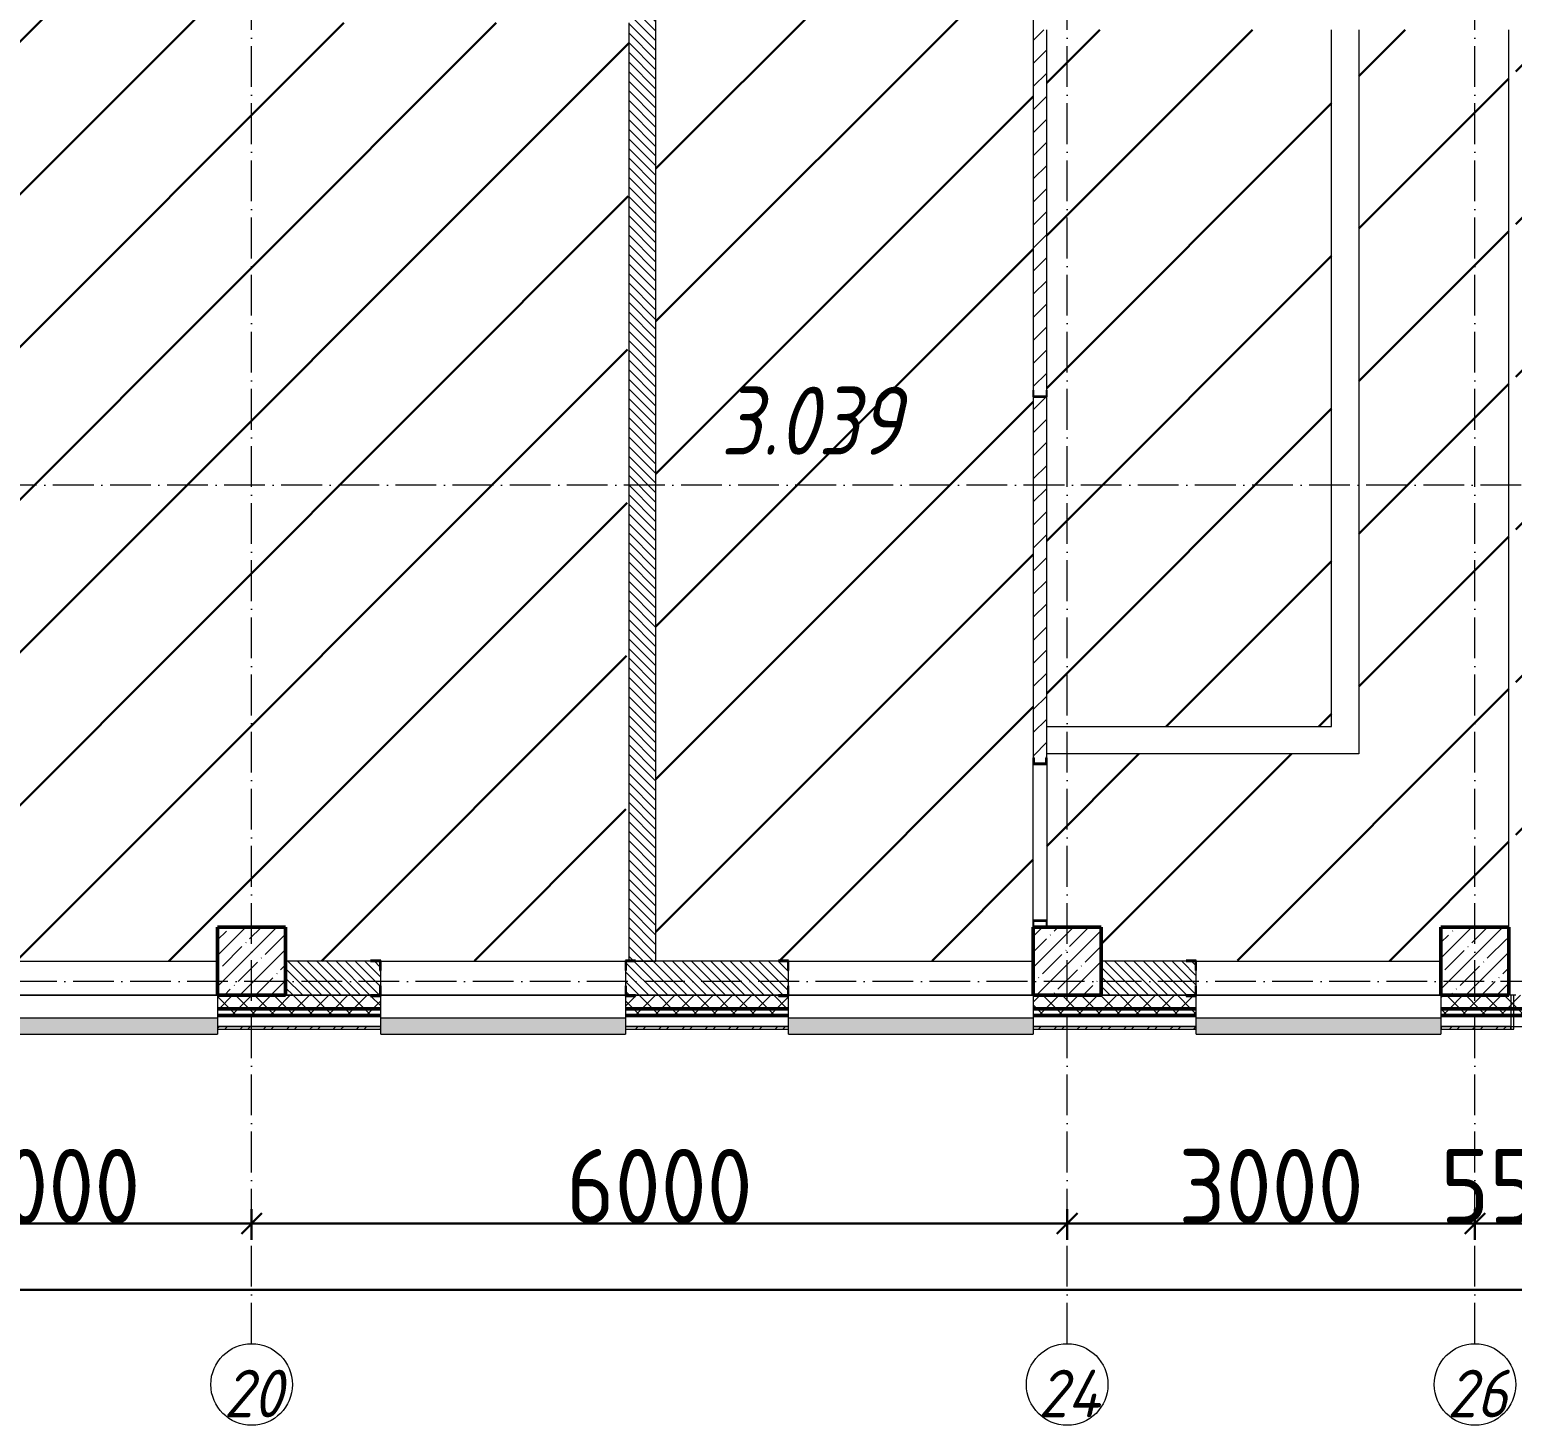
# Model space of a CAD drawing. Header units: millimetres. Extents: x -17017 to 628417, y -109036 to 199237.
# Drawn here: x 550927 to 561835, y -95598 to -85335 of the extents above; entities that cross this region are included whole.
import ezdxf

# ---------------------------------------------------------------- set-up
doc = ezdxf.new("R2010")
doc.units = ezdxf.units.MM
doc.linetypes.add('50_200_ШТРИХ_1Т_ш5_п1_п1_', pattern=[700, 500, -100, 0, -100])
for name, color, linetype, lineweight in [('A-____-____-DIMS', 7, 'Continuous', 9), ('A-FLOR-____-OTLN', 7, 'Continuous', 9), ('A-GENM-____-MCUT', 7, 'Continuous', 25), ('A-GENM-____-OTLN-1', 7, 'Continuous', 25), ('A-GLAZ-____-OTLN', 7, 'Continuous', 9), ('A-WALL-____-MCUT-2', 7, 'Continuous', 50), ('A-WALL-____-MCUT-3', 7, 'Continuous', 9), ('A-WALL-____-OTLN', 7, 'Continuous', 9), ('A-WALL-____-PATT-1', 7, 'Continuous', 9), ('A-WALL-FNSH-MCUT-1', 7, 'Continuous', 9), ('I-WALL-____-OTLN', 7, 'Continuous', 9), ('S-COLS-____-MCUT', 7, 'Continuous', 50), ('S-COLS-____-OTLN', 7, 'Continuous', 9), ('S-GRID-____-IDEN', 7, 'Continuous', 9), ('S-GRID-____-OTLN-1', 7, '50_200_ШТРИХ_1Т_ш5_п1_п1_', 9), ('Марки помещений', 7, 'Continuous', 9), ('стяжа', 7, 'Continuous', 30)]:
    doc.layers.add(name, color=color, linetype=linetype, lineweight=lineweight)
doc.layers.add('A-GLAZ-____-OTLN-1', color=7, linetype='Continuous', lineweight=9, true_color=0xc0c0c0)
doc.styles.add('ISOCPEUR_I', font='isocpeui.ttf', dxfattribs={"width": 0.9, "height": 2.5})
doc.styles.add('ISOCPEUR_I_2', font='isocpeui.ttf', dxfattribs={"width": 0.85, "height": 2.3})
doc.styles.add('ISOCPEUR_I_9', font='isocpeui.ttf', dxfattribs={"width": 0.9, "height": 250})
doc.styles.add('СПДС', font='isocpeur.ttf', dxfattribs={"width": 0.9})
doc.dimstyles.new('ISO-2_5_0_9К_БОЛЬШОЙ_ОСИ', dxfattribs={"dimscale": 304.8, "dimtxt": 248.995294, "dimasz": 0.492126, "dimexe": 0.393701, "dimexo": 0, "dimgap": 0, "dimtad": 1, "dimdec": 0, "dimzin": 0, "dimdsep": 46, "dimtxsty": 'ISOCPEUR_I_9', "dimblk1": 'OBLIQUE', "dimblk2": 'OBLIQUE', "dimsah": 1, "dimcen": 0.09, "dimdle": 0.393701, "dimazin": 0, "dimtfac": 1, "dimtdec": 4, "dimtix": 1, "dimtmove": 0, "dimatfit": 3, "dimfxl": 1, "dimtvp": 1, "dimtolj": 1, "dimtzin": 0, "dimarcsym": 2})
pattern_1 = [(135, (523510.01, -90515.614), (-35.35534, -35.35534), [])]
pattern_2 = [(45, (523510.01, -90515.61), (-70.71068, 70.71068), []), (135, (523510.01, -90515.61), (-70.71068, -70.71068), [])]

# ---------------------------------------------------------------- blocks, each defined once
blk = doc.blocks.new('BSC_Колонна _Прямоугольная - 500х500-V72-АР1_План отверстий 3 этажа в осях 1-64_А-ГГ')
at = {"layer": 'S-COLS-____-OTLN'}
h = blk.add_hatch(dxfattribs=at)
h.set_pattern_fill('FP_109', color=256, style=0, pattern_type=2)
h.set_pattern_definition([(45, (-38050, 1668.96), (-114.04925, 114.04925), []), (45, (-37935.95, 1668.96), (-114.04925, 114.04925), [201.613, -40.323, 3.353, -36.97])])
h.paths.add_polyline_path([(-250, -250), (250, -250), (250, 250), (-250, 250)], flags=0)
at = {"layer": 'S-COLS-____-MCUT'}
for p, q in [((250, 250), (-250, 250)), ((-250, 250), (-250, -250)), ((250, -250), (250, 250)), ((-250, -250), (250, -250))]:
    blk.add_line(p, q, dxfattribs=at)
blk = doc.blocks.new('BSC_Колонна _Прямоугольная - 500х500-V74-АР1_План отверстий 3 этажа в осях 1-64_А-ГГ')
at = {"layer": 'S-COLS-____-OTLN'}
h = blk.add_hatch(dxfattribs=at)
h.set_pattern_fill('FP_111', color=256, style=0, pattern_type=2)
h.set_pattern_definition([(45, (-29050, 1668.96), (-114.04925, 114.04925), []), (45, (-28935.95, 1668.96), (-114.04925, 114.04925), [201.613, -40.323, 3.353, -36.97])])
h.paths.add_polyline_path([(-250, -250), (250, -250), (250, 250), (-250, 250)], flags=0)
at = {"layer": 'S-COLS-____-MCUT'}
for p, q in [((250, 250), (-250, 250)), ((-250, 250), (-250, -250)), ((250, -250), (250, 250)), ((-250, -250), (250, -250))]:
    blk.add_line(p, q, dxfattribs=at)
blk = doc.blocks.new('BSC_Колонна _Прямоугольная - 500х500-V113-АР1_План отверстий 3 этажа в осях 1-64_А-ГГ')
at = {"layer": 'S-COLS-____-OTLN'}
h = blk.add_hatch(dxfattribs=at)
h.set_pattern_fill('FP_136', color=256, style=0, pattern_type=2)
h.set_pattern_definition([(45, (-35050, 1668.96), (-114.04925, 114.04925), []), (45, (-34935.95, 1668.96), (-114.04925, 114.04925), [201.613, -40.323, 3.353, -36.97])])
h.paths.add_polyline_path([(-150, -250), (250, -250), (250, 250), (-250, 250), (-250, -250), (-153, -250)], flags=0)
at = {"layer": 'S-COLS-____-MCUT'}
for p, q in [((-250, 250), (-250, -250)), ((-153, 250), (-247, 250)), ((250, 250), (-150, 250)), ((250, -250), (250, 250)), ((-250, -250), (250, -250))]:
    blk.add_line(p, q, dxfattribs=at)
blk = doc.blocks.new('Фахверк_СКБ_Уголок - 250_2700-27497298-АР1_План отверстий 3 этажа в осях 1-64_А-ГГ')
at = {"layer": 'A-GENM-____-MCUT'}
for p, q in [((200, 181), (125, 181)), ((125, 181), (125, 106)), ((131, 106), (131, 175)), ((131, 175), (200, 175)), ((200, 175), (200, 181)), ((125, 106), (131, 106)), ((131, -6), (125, -6)), ((125, -6), (125, -81)), ((125, -81), (200, -81)), ((131, -75), (131, -6)), ((200, -75), (131, -75)), ((200, -81), (200, -75))]:
    blk.add_line(p, q, dxfattribs=at)
blk = doc.blocks.new('154_Стойка_СКБ_Швеллер - СМ-2180_100-28318692-АР1_План отверстий 3 этажа в осях 1-64_А-ГГ')
at = {"layer": 'A-GENM-____-MCUT'}
for p, q in [((171, 50), (125, 50)), ((125, 50), (125, -50)), ((129.5, 42.4), (171, 42.4)), ((129.5, -42.4), (129.5, 42.4)), ((171, 42.4), (171, 50)), ((125, -50), (171, -50)), ((171, -42.4), (129.5, -42.4)), ((171, -50), (171, -42.4))]:
    blk.add_line(p, q, dxfattribs=at)
blk = doc.blocks.new('154_Фахверк_СКБ_Швеллер - Тип_100_3550_1-28320239-АР1_План отверстий 3 этажа в осях 1-64_А-ГГ')
at = {"layer": 'A-GENM-____-MCUT'}
for p, q in [((175, 50), (125, 50)), ((125, 50), (125, -50)), ((128, 47), (175, 47)), ((128, -47), (128, 47)), ((175, 47), (175, 50)), ((125, -50), (175, -50)), ((175, -47), (128, -47)), ((175, -50), (175, -47))]:
    blk.add_line(p, q, dxfattribs=at)
blk = doc.blocks.new('154_Фахверк_СКБ_Швеллер - Тип_100_3550-28487752-АР1_План отверстий 3 этажа в осях 1-64_А-ГГ')
at = {"layer": 'A-GENM-____-MCUT'}
for p, q in [((175, 50), (125, 50)), ((125, 50), (125, -50)), ((128, 47), (175, 47)), ((128, -47), (128, 47)), ((175, 47), (175, 50)), ((125, -50), (175, -50)), ((175, -47), (128, -47)), ((175, -50), (175, -47))]:
    blk.add_line(p, q, dxfattribs=at)
blk = doc.blocks.new('Отлив_СКБ - Отлив витража_120_НВФ-31885687-АР1_План отверстий 3 этажа в осях 1-64_А-ГГ')
at = {"layer": 'A-GLAZ-____-OTLN-1'}
for points in [[(0, 0), (0, -2), (1800, -2), (1800, 0), (534, 0)], [(0, -2), (0, -120), (1800, -120), (1800, -2), (534, -2)]]:
    blk.add_hatch(color=256, dxfattribs=at).paths.add_polyline_path(points, flags=0)
at = {"layer": 'A-GLAZ-____-OTLN'}
for p, q in [((0, 0), (1800, 0)), ((1800, -2), (0, -2)), ((0, -120), (0, -83)), ((1800, -83), (1800, -120)), ((0, -120), (1800, -120))]:
    blk.add_line(p, q, dxfattribs=at)
blk = doc.blocks.new('Отлив_СКБ - Отлив витража_120_НВФ-V214-АР1_План отверстий 3 этажа в осях 1-64_А-ГГ')
at = {"layer": 'A-GLAZ-____-OTLN-1'}
for points in [[(0, -2), (1800, -2), (1800, 0), (0, 0)], [(731, -120), (1800, -120), (1800, -2), (0, -2), (0, -120)]]:
    blk.add_hatch(color=256, dxfattribs=at).paths.add_polyline_path(points, flags=0)
at = {"layer": 'A-GLAZ-____-OTLN'}
for p, q in [((0, 0), (1800, 0)), ((1800, -2), (0, -2)), ((0, -120), (0, -83)), ((1800, -63), (1800, -120)), ((0, -120), (1800, -120))]:
    blk.add_line(p, q, dxfattribs=at)
blk = doc.blocks.new('Стены 7 - Стены 4-31196221-АР1_План отверстий 3 этажа в осях 1-64_А-ГГ')
at = {"layer": 'A-WALL-____-MCUT-3'}
for p, q in [((-1799, 41030), (-1799, 41010)), ((-1549, 41030), (-1799, 41030)), ((-1549, 41010), (-1549, 41030)), ((-1799, 41010), (-1549, 41010))]:
    blk.add_line(p, q, dxfattribs=at)
blk = doc.blocks.new('Ось сетки - Круг_Ø6_00__ISO-2_5_0_9K_-25732049-АР1_План отверстий 3 этажа в осях 1-64_А-ГГ')
at = {"layer": 'S-GRID-____-IDEN'}
blk.add_circle((0, 0), 3, dxfattribs=at)
blk = doc.blocks.new('_Oblique')
at = {"color": 0, "linetype": 'ByBlock', "lineweight": -2}
blk.add_line((-0.5, -0.5), (0.5, 0.5), dxfattribs=at)
blk = doc.blocks.new('*D2894')
at = {"layer": 'A-____-____-DIMS', "color": 0, "lineweight": -2, "transparency": 16777216}
for p, q in [((309821, -90356), (309821, -90582)), ((312821, -90356), (312821, -90582)), ((309701, -90462), (312941, -90462))]:
    blk.add_line(p, q, dxfattribs=at)
at = {"layer": 'Defpoints', "color": 0, "transparency": 16777216}
for p in [(309821, -90356), (312821, -90356), (312821, -90462)]:
    blk.add_point(p, dxfattribs=at)
at = {"layer": 'A-____-____-DIMS', "color": 0, "lineweight": -2, "transparency": 16777216, "xscale": 150, "yscale": 150, "zscale": 150, "rotation": 180}
blk.add_blockref('_Oblique', (309821, -90462), dxfattribs=at)
at = {"layer": 'A-____-____-DIMS', "color": 0, "lineweight": -2, "transparency": 16777216, "xscale": 150, "yscale": 150, "zscale": 150}
blk.add_blockref('_Oblique', (312821, -90462), dxfattribs=at)
at = {"layer": 'A-____-____-DIMS', "color": 0, "transparency": 16777216, "insert": (311321, -90188), "char_height": 548.6, "attachment_point": 5, "style": 'СПДС'}
blk.add_mtext('\\A1;3000', dxfattribs=at)
blk = doc.blocks.new('*D2895')
at = {"layer": 'A-____-____-DIMS', "color": 0, "lineweight": -2, "transparency": 16777216}
for p, q in [((312821, -90356), (312821, -90582)), ((318821, -90356), (318821, -90582)), ((312701, -90462), (318941, -90462))]:
    blk.add_line(p, q, dxfattribs=at)
at = {"layer": 'Defpoints', "color": 0, "transparency": 16777216}
for p in [(312821, -90356), (318821, -90356), (318821, -90462)]:
    blk.add_point(p, dxfattribs=at)
at = {"layer": 'A-____-____-DIMS', "color": 0, "lineweight": -2, "transparency": 16777216, "xscale": 150, "yscale": 150, "zscale": 150, "rotation": 180}
blk.add_blockref('_Oblique', (312821, -90462), dxfattribs=at)
at = {"layer": 'A-____-____-DIMS', "color": 0, "lineweight": -2, "transparency": 16777216, "xscale": 150, "yscale": 150, "zscale": 150}
blk.add_blockref('_Oblique', (318821, -90462), dxfattribs=at)
at = {"layer": 'A-____-____-DIMS', "color": 0, "transparency": 16777216, "insert": (315821, -90188), "char_height": 548.6, "attachment_point": 5, "style": 'СПДС'}
blk.add_mtext('\\A1;6000', dxfattribs=at)
blk = doc.blocks.new('*D2896')
at = {"layer": 'A-____-____-DIMS', "color": 0, "lineweight": -2, "transparency": 16777216}
for p, q in [((318821, -90356), (318821, -90582)), ((321821, -90356), (321821, -90582)), ((318701, -90462), (321941, -90462))]:
    blk.add_line(p, q, dxfattribs=at)
at = {"layer": 'Defpoints', "color": 0, "transparency": 16777216}
for p in [(318821, -90356), (321821, -90356), (321821, -90462)]:
    blk.add_point(p, dxfattribs=at)
at = {"layer": 'A-____-____-DIMS', "color": 0, "lineweight": -2, "transparency": 16777216, "xscale": 150, "yscale": 150, "zscale": 150, "rotation": 180}
blk.add_blockref('_Oblique', (318821, -90462), dxfattribs=at)
at = {"layer": 'A-____-____-DIMS', "color": 0, "lineweight": -2, "transparency": 16777216, "xscale": 150, "yscale": 150, "zscale": 150}
blk.add_blockref('_Oblique', (321821, -90462), dxfattribs=at)
at = {"layer": 'A-____-____-DIMS', "color": 0, "transparency": 16777216, "insert": (320321, -90188), "char_height": 548.6, "attachment_point": 5, "style": 'СПДС'}
blk.add_mtext('\\A1;3000', dxfattribs=at)
blk = doc.blocks.new('*D2897')
at = {"layer": 'A-____-____-DIMS', "color": 0, "lineweight": -2, "transparency": 16777216}
for p, q in [((321821, -90356), (321821, -90582)), ((322371, -90356), (322371, -90582)), ((321821, -90462), (321671, -90462)), ((321821, -90462), (322371, -90462)), ((322371, -90462), (322521, -90462))]:
    blk.add_line(p, q, dxfattribs=at)
at = {"layer": 'Defpoints', "color": 0, "transparency": 16777216}
for p in [(321821, -90356), (322371, -90356), (322371, -90462)]:
    blk.add_point(p, dxfattribs=at)
at = {"layer": 'A-____-____-DIMS', "color": 0, "lineweight": -2, "transparency": 16777216, "xscale": 150, "yscale": 150, "zscale": 150}
blk.add_blockref('_Oblique', (321821, -90462), dxfattribs=at)
at = {"layer": 'A-____-____-DIMS', "color": 0, "lineweight": -2, "transparency": 16777216, "xscale": 150, "yscale": 150, "zscale": 150, "rotation": 180}
blk.add_blockref('_Oblique', (322371, -90462), dxfattribs=at)
at = {"layer": 'A-____-____-DIMS', "color": 0, "transparency": 16777216, "insert": (322096, -90188), "char_height": 548.6, "attachment_point": 5, "style": 'СПДС'}
blk.add_mtext('\\A1;550', dxfattribs=at)
blk = doc.blocks.new('*D2915')
at = {"layer": 'A-____-____-DIMS', "color": 0, "lineweight": -2, "transparency": 16777216}
for p, q in [((281421, -90844), (281421, -91070)), ((384921, -90844), (384921, -91070)), ((281301, -90950), (385041, -90950))]:
    blk.add_line(p, q, dxfattribs=at)
at = {"layer": 'Defpoints', "color": 0, "transparency": 16777216}
for p in [(281421, -90844), (384921, -90844), (384921, -90950)]:
    blk.add_point(p, dxfattribs=at)
at = {"layer": 'A-____-____-DIMS', "color": 0, "lineweight": -2, "transparency": 16777216, "xscale": 150, "yscale": 150, "zscale": 150, "rotation": 180}
blk.add_blockref('_Oblique', (281421, -90950), dxfattribs=at)
at = {"layer": 'A-____-____-DIMS', "color": 0, "lineweight": -2, "transparency": 16777216, "xscale": 150, "yscale": 150, "zscale": 150}
blk.add_blockref('_Oblique', (384921, -90950), dxfattribs=at)
at = {"layer": 'A-____-____-DIMS', "color": 0, "transparency": 16777216, "insert": (333171, -90676), "char_height": 548.6, "attachment_point": 5, "style": 'СПДС'}
blk.add_mtext('\\A1;103500', dxfattribs=at)
blk = doc.blocks.new('3эт')
at = {"layer": 'S-GRID-____-OTLN-1', "color": 251, "ltscale": 0.6, "true_color": 0x636466}
for p, q in [((312820.7, -91346.1), (312820.7, -76712.9)), ((318820.7, -91346.1), (318820.7, -76712.9)), ((321820.7, -91346.1), (321820.7, -76712.9)), ((387697.2, -85032.4), (279101.9, -85032.4)), ((387845.1, -88682.4), (279101.9, -88682.4))]:
    blk.add_line(p, q, dxfattribs=at)
at = {"layer": 'S-GRID-____-IDEN', "char_height": 350, "attachment_point": 1, "style": 'ISOCPEUR_I'}
for s, insert, width in [('20', (312615.8, -91537.3), 404.05), ('24', (318606.8, -91537.3), 425.696), ('26', (321615.8, -91537.3), 404.05)]:
    blk.add_mtext(s, dxfattribs=dict(at, insert=insert, width=width))
at = {"layer": 'A-____-____-DIMS'}
for base, p1, p2, override, picture, middle in [((312820.7, -90462), (309820.7, -90355.9), (312820.7, -90355.9), {"dimtxt": 1.8, "dimpost": '<>', "dimtxsty": 'СПДС', "dimfxl": 3000}, '*D2894', (311320.7, -90187.7)), ((318820.7, -90462), (312820.7, -90355.9), (318820.7, -90355.9), {"dimtxt": 1.8, "dimpost": '<>', "dimtxsty": 'СПДС', "dimfxl": 6000}, '*D2895', (315820.7, -90187.7)), ((321820.7, -90462), (318820.7, -90355.9), (321820.7, -90355.9), {"dimtxt": 1.8, "dimpost": '<>', "dimtxsty": 'СПДС', "dimfxl": 3000}, '*D2896', (320320.7, -90187.7)), ((322370.7, -90462), (321820.7, -90355.9), (322370.7, -90355.9), {"dimtxt": 1.8, "dimpost": '<>', "dimtxsty": 'СПДС', "dimfxl": 550}, '*D2897', (322095.7, -90187.7)), ((384920.7, -90950.2), (281420.7, -90844.1), (384920.7, -90844.1), {"dimtxt": 1.8, "dimpost": '<>', "dimtxsty": 'СПДС', "dimfxl": 103500}, '*D2915', (333170.7, -90675.9))]:
    dim = blk.add_linear_dim(base=base, p1=p1, p2=p2, dimstyle='ISO-2_5_0_9К_БОЛЬШОЙ_ОСИ', override=override, dxfattribs=at)
    dim.commit()
    dim.dimension.update_dxf_attribs({"geometry": picture, "text_midpoint": middle})

msp = doc.modelspace()

# ---------------------------------------------------------------- hatches: boundary and pattern name
at = {"layer": 'A-WALL-____-PATT-1'}
h = msp.add_hatch(dxfattribs=at)
h.set_pattern_fill('FP_6', color=256, style=0, pattern_type=2)
h.set_pattern_definition(pattern_1)
h.paths.add_polyline_path([(555535, -92185), (555535, -85085), (555335, -85085), (555335, -92179), (555385, -92179), (555385, -92185)], flags=0)
h = msp.add_hatch(dxfattribs=at)
h.set_pattern_fill('FP_4', color=256, style=0, pattern_type=2)
h.set_pattern_definition([(45, (523510.01, -90515.61), (-84.8528, 84.8528), [])])
h.paths.add_polyline_path([(558313, -91935), (558407, -91935), (558407, -91888), (558313, -91888)], flags=0)
h.paths.add_polyline_path([(558402, -90730), (558402, -90689), (558410, -90689), (558410, -88035), (558310, -88035), (558311, -90689), (558318, -90689), (558318, -90730)], flags=0)
h.paths.add_polyline_path([(558407, -88032), (558407, -87985), (558410, -87985), (558410, -85335), (558310, -85335), (558310, -87985), (558313, -87985), (558313, -88032), (558360, -88032)], flags=0)
h = msp.add_hatch(dxfattribs=at)
h.set_pattern_fill('FP_6', color=256, style=0, pattern_type=2)
h.set_pattern_definition(pattern_1)
h.paths.add_polyline_path([(555316, -92435), (556504, -92435), (556504, -92366), (556510, -92366), (556510, -92254), (556504, -92254), (556504, -92185), (555316, -92185), (555316, -92254), (555310, -92254), (555311, -92366), (555316, -92366)], flags=0)
h.paths.add_polyline_path([(553504, -92435), (553504, -92366), (553510, -92366), (553510, -92254), (553504, -92254), (553504, -92185), (552810, -92185), (552810, -92435), (553435, -92435)], flags=0)
h = msp.add_hatch(dxfattribs=at)
h.set_pattern_fill('FP_6', color=256, style=0, pattern_type=2)
h.set_pattern_definition(pattern_1)
h.paths.add_polyline_path([(559504, -92435), (559504, -92366), (559510, -92366), (559510, -92254), (559504, -92254), (559504, -92185), (558810, -92185), (558810, -92435), (559435, -92435)], flags=0)
h = msp.add_hatch(dxfattribs=at)
h.set_pattern_fill('FP_1', color=256, style=0, pattern_type=2)
h.set_pattern_definition(pattern_2)
h.paths.add_polyline_path([(624260, -92535), (624760, -92535), (624760, -92435), (615735, -92435), (615735, -92441), (615660, -92441), (615660, -92535), (624242, -92535)], flags=0)
h.paths.add_polyline_path([(612753, -92535), (613860, -92535), (613860, -92441), (613785, -92441), (613785, -92435), (605910, -92435), (605910, -92535), (612510, -92535)], flags=0)
h.paths.add_polyline_path([(604910, -92535), (604910, -92435), (603785, -92435), (603785, -92441), (603710, -92441), (603710, -92535), (604800, -92535)], flags=0)
h.paths.add_polyline_path([(601910, -92535), (601910, -92441), (601835, -92441), (601835, -92435), (600785, -92435), (600785, -92441), (600710, -92441), (600710, -92535), (601265, -92535)], flags=0)
h.paths.add_polyline_path([(598910, -92535), (598910, -92435), (597785, -92435), (597785, -92441), (597710, -92441), (597710, -92535), (597785, -92535)], flags=0)
h.paths.add_polyline_path([(594510, -92535), (595910, -92535), (595910, -92435), (594585, -92435), (594585, -92441), (594510, -92441)], flags=0)
h.paths.add_polyline_path([(592427, -92535), (592710, -92535), (592710, -92441), (592635, -92441), (592635, -92435), (591585, -92435), (591585, -92441), (591510, -92441), (591510, -92535), (591544, -92535)], flags=0)
h.paths.add_polyline_path([(589710, -92535), (589710, -92435), (588585, -92435), (588585, -92441), (588510, -92441), (588510, -92535), (588585, -92535)], flags=0)
h.paths.add_polyline_path([(586360, -92535), (586710, -92535), (586710, -92441), (586635, -92441), (586635, -92435), (585585, -92435), (585585, -92441), (585510, -92441), (585510, -92535), (586241, -92535)], flags=0)
h.paths.add_polyline_path([(583710, -92535), (583710, -92441), (583635, -92441), (583635, -92435), (582585, -92435), (582585, -92441), (582510, -92441), (582510, -92535), (583590, -92535)], flags=0)
h.paths.add_polyline_path([(580710, -92535), (580710, -92441), (580635, -92441), (580635, -92435), (579585, -92435), (579585, -92441), (579510, -92441), (579510, -92535), (580055, -92535)], flags=0)
h.paths.add_polyline_path([(576520, -92535), (577710, -92535), (577710, -92441), (577635, -92441), (577635, -92435), (576585, -92435), (576585, -92441), (576510, -92441), (576510, -92535), (576516, -92535)], flags=0)
h.paths.add_polyline_path([(573510, -92535), (574710, -92535), (574710, -92441), (574635, -92441), (574635, -92435), (573585, -92435), (573585, -92441), (573510, -92441)], flags=0)
h.paths.add_polyline_path([(568567, -92535), (568710, -92535), (568710, -92441), (568635, -92441), (568635, -92435), (567585, -92435), (567585, -92441), (567510, -92441), (567510, -92535), (568360, -92535)], flags=0)
h.paths.add_polyline_path([(565710, -92535), (565710, -92441), (565635, -92441), (565635, -92435), (564585, -92435), (564585, -92441), (564510, -92441), (564510, -92535), (565704, -92535)], flags=0)
h.paths.add_polyline_path([(562381, -92535), (562710, -92535), (562710, -92441), (562635, -92440), (562635, -92435), (561310, -92435), (561310, -92535)], flags=0)
h.paths.add_polyline_path([(558846, -92535), (559510, -92535), (559510, -92441), (559435, -92441), (559435, -92435), (558310, -92435), (558310, -92535)], flags=0)
h.paths.add_polyline_path([(556510, -92535), (556510, -92441), (556435, -92441), (556435, -92435), (555385, -92435), (555385, -92441), (555310, -92441), (555311, -92535), (556504, -92535)], flags=0)
h.paths.add_polyline_path([(553510, -92535), (553510, -92441), (553435, -92441), (553435, -92435), (552310, -92435), (552310, -92535), (552659, -92535)], flags=0)
h.paths.add_polyline_path([(550510, -92535), (550510, -92441), (550435, -92441), (550435, -92435), (549310, -92435), (549310, -92535), (550008, -92535)], flags=0)
h.paths.add_polyline_path([(547510, -92535), (547510, -92441), (547435, -92441), (547435, -92435), (546385, -92435), (546385, -92441), (546310, -92441), (546310, -92535), (546473, -92535)], flags=0)
h.paths.add_polyline_path([(537636, -92535), (538510, -92535), (538510, -92441), (538435, -92441), (538435, -92435), (537385, -92435), (537385, -92441), (537310, -92441), (537310, -92535)], flags=0)
h.paths.add_polyline_path([(535869, -92535), (536310, -92535), (536310, -92441), (536235, -92441), (536235, -92435), (530985, -92435), (530985, -92441), (530910, -92441), (530910, -92535), (534410, -92535)], flags=0)
h.paths.add_polyline_path([(528799, -92535), (529910, -92535), (529910, -92441), (529835, -92441), (529835, -92435), (521060, -92435), (521060, -92535), (527031, -92535)], flags=0)
h = msp.add_hatch(dxfattribs=at)
h.set_pattern_fill('FP_1', color=256, style=0, pattern_type=2)
h.set_pattern_definition(pattern_2)
h.paths.add_polyline_path([(624760, -92585), (624860, -92585), (624860, -92535), (615660, -92535), (615660, -92585), (624242, -92585)], flags=0)
h.paths.add_polyline_path([(612753, -92585), (613860, -92585), (613860, -92535), (605910, -92535), (605910, -92585), (611870, -92585)], flags=0)
h.paths.add_polyline_path([(604800, -92585), (604910, -92585), (604910, -92535), (603710, -92535), (603710, -92585), (603916, -92585)], flags=0)
h.paths.add_polyline_path([(600710, -92585), (601910, -92585), (601910, -92535), (600710, -92535)], flags=0)
h.paths.add_polyline_path([(597730, -92585), (598910, -92585), (598910, -92535), (597710, -92535), (597710, -92585)], flags=0)
h.paths.add_polyline_path([(595910, -92585), (595910, -92535), (594510, -92535), (594510, -92585), (595079, -92585)], flags=0)
h.paths.add_polyline_path([(592710, -92585), (592710, -92535), (591510, -92535), (591510, -92585), (592427, -92585)], flags=0)
h.paths.add_polyline_path([(589710, -92585), (589710, -92535), (588510, -92535), (588510, -92585)], flags=0)
h.paths.add_polyline_path([(586710, -92585), (586710, -92535), (585510, -92535), (585510, -92585), (586241, -92585)], flags=0)
h.paths.add_polyline_path([(582510, -92585), (583710, -92585), (583710, -92535), (582510, -92535)], flags=0)
h.paths.add_polyline_path([(579510, -92585), (580710, -92585), (580710, -92535), (579510, -92535)], flags=0)
h.paths.add_polyline_path([(576520, -92585), (577710, -92585), (577710, -92535), (576510, -92535), (576510, -92585)], flags=0)
h.paths.add_polyline_path([(574710, -92585), (574710, -92535), (573510, -92535), (573510, -92585), (573869, -92585)], flags=0)
h.paths.add_polyline_path([(568567, -92585), (568710, -92585), (568710, -92535), (567510, -92535), (567510, -92585), (567683, -92585)], flags=0)
h.paths.add_polyline_path([(565710, -92585), (565710, -92535), (564510, -92535), (564510, -92585), (565032, -92585)], flags=0)
h.paths.add_polyline_path([(562381, -92585), (562710, -92585), (562710, -92535), (561310, -92535), (561310, -92585)], flags=0)
h.paths.add_polyline_path([(559510, -92585), (559510, -92535), (558310, -92535), (558310, -92585), (558846, -92585)], flags=0)
h.paths.add_polyline_path([(556510, -92585), (556510, -92535), (555310, -92535), (555311, -92585)], flags=0)
h.paths.add_polyline_path([(553510, -92585), (553510, -92535), (552310, -92535), (552310, -92585), (552659, -92585)], flags=0)
h.paths.add_polyline_path([(550510, -92585), (550510, -92535), (549310, -92535), (549310, -92585), (550008, -92585)], flags=0)
h.paths.add_polyline_path([(546473, -92585), (547510, -92585), (547510, -92535), (546310, -92535), (546310, -92585)], flags=0)
h.paths.add_polyline_path([(537310, -92585), (538510, -92585), (538510, -92535), (537310, -92535)], flags=0)
h.paths.add_polyline_path([(536310, -92585), (536310, -92535), (530910, -92535), (530910, -92585), (535869, -92585)], flags=0)
h.paths.add_polyline_path([(529682, -92585), (529910, -92585), (529910, -92535), (520960, -92535), (520960, -92585), (528799, -92585)], flags=0)
h = msp.add_hatch(dxfattribs=at)
h.set_pattern_fill('FP_3', color=256, style=0, pattern_type=2)
h.set_pattern_definition([(45, (523510.01, -90515.61), (-85.5366, 85.5366), []), (45, (523567.03, -90515.61), (-85.5366, 85.5366), [])])
h.paths.add_polyline_path([(561825, -92685), (561825, -92665), (561311, -92665), (561311, -92685)], flags=0)
h.paths.add_polyline_path([(559510, -92685), (559510, -92665), (558310, -92665), (558310, -92685), (558846, -92685)], flags=0)
h.paths.add_polyline_path([(556510, -92685), (556510, -92665), (555311, -92665), (555311, -92685)], flags=0)
h.paths.add_polyline_path([(553510, -92685), (553510, -92665), (552310, -92665), (552310, -92685), (552659, -92685)], flags=0)
h.paths.add_polyline_path([(550008, -92685), (550510, -92685), (550510, -92665), (549311, -92665), (549311, -92685)], flags=0)
h.paths.add_polyline_path([(547510, -92685), (547510, -92665), (546310, -92665), (546310, -92685), (546473, -92685)], flags=0)
h.paths.add_polyline_path([(537636, -92685), (538510, -92685), (538510, -92665), (537310, -92665), (537310, -92685)], flags=0)
h.paths.add_polyline_path([(536310, -92685), (536310, -92665), (530910, -92665), (530910, -92685), (535869, -92685)], flags=0)
h.paths.add_polyline_path([(529682, -92685), (529910, -92685), (529910, -92665), (520830, -92665), (520830, -92685), (528799, -92685)], flags=0)
at = {"layer": 'стяжа'}
h = msp.add_hatch(dxfattribs=at)
h.set_pattern_fill('ANSI31', color=5, scale=250)
h.set_pattern_definition([(45, (239739.3, -3652.16), (-561.266, 561.266), [])])
h.paths.add_polyline_path([(528910, -76885), (528904, -76885), (528904, -76810), (528910, -76585), (528610, -76585), (528310, -76585), (528310, -75485), (528310, -75085), (528310, -72785), (528610, -72785), (529110, -72785), (529110, -72560), (529110, -72410), (529116, -72410), (529116, -72479), (529116, -72485), (529116, -72560), (529110, -72785), (529110, -73285), (529112, -73310), (529116, -73310), (529116, -73385), (529110, -73630), (529110, -73880), (529110, -74085), (529116, -74085), (529116, -74160), (529116, -74285), (529110, -74460), (529110, -74910), (529116, -74910), (529116, -74979), (529116, -74985), (529116, -75060), (529110, -76085), (529110, -76585), (529110, -76810), (529116, -76810), (529116, -76885), (529110, -78585), (529116, -78585), (529116, -78660), (529110, -78810), (529116, -78810), (529116, -78885), (529110, -79585), (529116, -79585), (529116, -79660), (529116, -79785), (529110, -80485), (529110, -80985), (533110, -80985), (533110, -80485), (533110, -80360), (533104, -80360), (533104, -80285), (533110, -79135), (533104, -79135), (533104, -79060), (533110, -78560), (533104, -78560), (533104, -78480), (533110, -78480), (533110, -76785), (533104, -76785), (533104, -76710), (533110, -76585), (533110, -76085), (533110, -74460), (533110, -74160), (533110, -73985), (533110, -73585), (533110, -73285), (532510, -73285), (532510, -73031), (532510, -72285), (532510, -71900), (532510, -71750), (532510, -71335), (532510, -70235), (532510, -70085), (533110, -70085), (533110, -69960), (533104, -69960), (533104, -69880), (533110, -69880), (533110, -69285), (533110, -68785), (533110, -68185), (533104, -68185), (533104, -68110), (533110, -67985), (533110, -67585), (532410, -67585), (532410, -67285), (532410, -66685), (532410, -66535), (532410, -66285), (532410, -66235), (532410, -65635), (532410, -64885), (532410, -64285), (532410, -64185), (533110, -64185), (533110, -63785), (533110, -63260), (533104, -63260), (533104, -63180), (533110, -63180), (533110, -62035), (533104, -62035), (533104, -61960), (533110, -61085), (533110, -60185), (535310, -60185), (535360, -60185), (537410, -60285), (537360, -60285), (537360, -61085), (533110, -61085), (533110, -62029), (533179, -62029), (533229, -62035), (533310, -62035), (533310, -61960), (533310, -61285), (541710, -61285), (541710, -58035), (541510, -58035), (541510, -61085), (537610, -61085), (537610, -60041), (537541, -60041), (537541, -60035), (537410, -60035), (537410, -58885), (537404, -58885), (537404, -58810), (537410, -58285), (537410, -57785), (537410, -57485), (538104, -57485), (538104, -57385), (538110, -56385), (538110, -55985), (538110, -55685), (538104, -55685), (538104, -55585), (537410, -55585), (537410, -55485), (537410, -54485), (537410, -53935), (537410, -52285), (537410, -51785), (537410, -51335), (537410, -49235), (537860, -49235), (537860, -49085), (537854, -49085), (537854, -49010), (537860, -48185), (537854, -48185), (537854, -48110), (537854, -48035), (537860, -47535), (537860, -47085), (537860, -46685), (537860, -44885), (537860, -43285), (537610, -43285), (537610, -43135), (537410, -43135), (537011, -43041), (536910, -43041), (535110, -43035), (535110, -43041), (535035, -43041), (533610, -43035), (533610, -43285), (533610, -43610), (533616, -43610), (533616, -43685), (533610, -44425), (533610, -44825), (533610, -45310), (533616, -45310), (533616, -45379), (533616, -45385), (533616, -45460), (533610, -46285), (533610, -46785), (533610, -46885), (533610, -48935), (533560, -49085), (533410, -49085), (533410, -49135), (529110, -49135), (529110, -51785), (529110, -52285), (529110, -52510), (529116, -52510), (529116, -52585), (529041, -52585), (528910, -52585), (528910, -54380), (529110, -54380), (529110, -54310), (529116, -54310), (529116, -54379), (529116, -54385), (529116, -54460), (529110, -54785), (529110, -55285), (529110, -55585), (529116, -55585), (529116, -55660), (529110, -55660), (529110, -55591), (528979, -55591), (528979, -55585), (528904, -55585), (528904, -55660), (528910, -55660), (528910, -56479), (529041, -56479), (529041, -56485), (529110, -56485), (529110, -57785), (529110, -58285), (529110, -58610), (529116, -58610), (529116, -58785), (529110, -58785), (529110, -59185), (529110, -60310), (529116, -60310), (529116, -60379), (529116, -60385), (529116, -60460), (529110, -63785), (529110, -64285), (529110, -64710), (529116, -64710), (529116, -64785), (529116, -64791), (529116, -64860), (529110, -65085), (529110, -65685), (529110, -65860), (529116, -65860), (529116, -65929), (529116, -65935), (529116, -66010), (529110, -66785), (529110, -67285), (529110, -68410), (529116, -68410), (529116, -68485), (529116, -68491), (529116, -68560), (529110, -69185), (529110, -69560), (529116, -69560), (529116, -69629), (529116, -69635), (529116, -69710), (529110, -70195), (529110, -70595), (529110, -71335), (529110, -71510), (529116, -71510), (529116, -71585), (529116, -71591), (529116, -71735), (528910, -71735), (528910, -71660), (528904, -71660), (528904, -71591), (528904, -71585), (528904, -71510), (528910, -71335), (529110, -71335), (529110, -70595), (528910, -70595), (528910, -70485), (528610, -70485), (528610, -71185), (528510, -71285), (528510, -69785), (528456, -69785), (527260, -69785), (527085, -69785), (527085, -71860), (521710, -71860), (521710, -69785), (521310, -69785), (521310, -70560), (521316, -70560), (521316, -70635), (521310, -72435), (521316, -72435), (521316, -72585), (521410, -72585), (521410, -72785), (521560, -72785), (521560, -73285), (521310, -73285), (521310, -73560), (521316, -73560), (521316, -73635), (521310, -75435), (521316, -75435), (521316, -75510), (521312, -75885), (521410, -75885), (521410, -76085), (521560, -76085), (521560, -76585), (521410, -76585), (521410, -76785), (521316, -76808), (521316, -76885), (521310, -78685), (521316, -78685), (521316, -78760), (521310, -80485), (521560, -80485), (521560, -80735), (523695, -80735), (523695, -80235), (525660, -80235), (526210, -80235), (528310, -80235), (528310, -78685), (528904, -78685), (528904, -78585)])
h.paths.add_polyline_path([(528904, -72560), (528904, -72485), (528904, -72479), (528910, -72479), (529070, -72480), (529070, -72485), (528979, -72485), (528979, -72491), (528910, -72491), (528910, -72560)], flags=16)
h.paths.add_polyline_path([(533110, -58285), (533110, -57785), (533610, -57785), (533610, -58285)], flags=16)
h.paths.add_polyline_path([(537404, -60110), (537404, -60041), (537410, -60041), (537410, -60110)], flags=16)
h.paths.add_polyline_path([(529116, -56485), (529116, -56410), (529110, -56410), (529110, -56479)], flags=16)
h.paths.add_polyline_path([(533110, -52285), (533110, -51785), (533610, -51785), (533610, -52285)], flags=16)
h.paths.add_polyline_path([(528910, -65685), (528910, -65085), (528910, -64860), (528904, -64860), (528904, -64791), (528904, -64785), (528904, -64635), (528360, -64635), (528360, -63285), (528360, -62935), (528360, -62860), (528360, -62060), (528360, -61035), (528206, -61035), (528160, -61035), (527010, -61035), (526964, -61035), (526810, -61035), (526810, -61485), (526110, -61485), (526110, -61035), (523710, -61035), (523660, -61035), (521310, -61035), (521310, -61560), (521316, -61560), (521316, -61635), (521310, -63785), (521560, -63785), (521560, -64285), (521410, -64285), (521410, -64485), (521310, -66435), (521310, -66435), (521316, -66435), (521316, -66585), (521410, -66585), (521410, -66785), (521560, -66785), (521560, -66935), (524960, -66935), (524960, -66535), (525060, -66535), (525360, -66535), (526810, -66535), (526860, -66535), (528460, -66535), (528910, -66535), (528910, -66010), (528904, -66010), (528904, -65935), (528904, -65929), (528904, -65860)], flags=17)
h.paths.add_polyline_path([(526885, -69785), (524260, -69785), (524210, -69785), (521910, -69785), (521910, -71660), (526885, -71660)], flags=17)
h.paths.add_polyline_path([(536910, -80135), (537260, -80135), (537260, -78735), (535360, -78735), (535310, -78735), (533310, -78735), (533310, -79060), (533316, -79060), (533316, -79135), (533310, -80285), (533316, -80285), (533316, -80360), (533310, -80485), (533610, -80485), (533610, -80735), (536910, -80735), (536910, -80535)], flags=17)
h.paths.add_polyline_path([(555335, -85285), (554710, -85285), (552310, -85285), (552310, -85035), (552110, -85035), (551010, -85035), (550560, -85035), (549310, -85035), (549310, -84935), (549310, -84635), (548985, -84635), (548985, -84641), (548910, -84641), (548910, -84635), (548460, -84635), (548060, -84635), (547210, -84635), (547210, -84641), (547135, -84641), (546710, -84638), (546710, -85235), (545810, -85235), (543310, -85235), (542610, -85235), (542610, -84641), (542510, -84641), (542510, -84635), (541960, -84635), (541560, -84635), (540810, -84635), (540810, -84935), (540810, -85035), (539460, -85035), (539010, -85035), (538510, -85035), (538510, -92185), (540310, -92185), (540310, -91935), (540810, -91935), (540810, -92085), (541010, -92085), (541010, -92185), (543310, -92185), (543310, -91935), (543810, -91935), (543810, -92085), (544010, -92085), (544010, -92185), (546310, -92185), (546310, -92179), (546385, -92179), (546760, -92181), (546760, -92085), (546960, -92085), (546960, -92185), (547435, -92185), (547435, -92179), (547510, -92179), (549310, -92185), (549310, -91935), (549810, -91935), (549810, -92085), (550010, -92085), (550010, -92185), (550435, -92185), (550435, -92179), (550510, -92179), (552310, -92185), (552310, -91935), (552810, -91935), (552810, -92185), (553435, -92185), (553435, -92179), (553510, -92179), (555310, -92185), (555310, -92179)])
h.paths.add_polyline_path([(558310, -88035), (558310, -87985), (558310, -85185), (557910, -85185), (557910, -84635), (557785, -84635), (557785, -84641), (557710, -84641), (557710, -84635), (557065, -84635), (556815, -84635), (556560, -84635), (556560, -84641), (556485, -84641), (556210, -84636), (556210, -85185), (555535, -85185), (555535, -92185), (556435, -92185), (556435, -92179), (556510, -92179), (558310, -92185), (558310, -91935), (558310, -91885), (558310, -90735), (558310, -90689)])
h.paths.add_polyline_path([(586160, -85035), (581160, -85035), (581160, -84635), (580260, -84635), (580260, -84641), (580185, -84641), (579535, -84635), (579535, -84641), (579460, -84641), (579460, -84635), (578960, -84635), (578560, -84635), (577760, -84635), (577760, -84641), (577685, -84641), (577360, -84635), (577360, -84935), (577010, -84935), (577010, -85385), (576910, -85385), (576860, -85385), (575660, -85385), (574260, -85385), (574260, -85135), (571960, -85135), (571360, -85135), (571310, -85135), (571210, -85135), (571210, -84641), (571110, -84641), (570700, -84635), (569800, -84635), (569310, -84635), (569310, -84641), (569160, -84641), (569160, -85035), (567860, -85035), (567860, -84935), (567860, -84635), (567735, -84635), (567735, -84641), (567660, -84641), (567220, -84635), (566820, -84635), (565960, -84635), (565960, -84641), (565910, -84641), (565910, -85185), (564860, -85185), (564060, -85185), (563760, -85185), (563160, -85185), (563060, -85185), (561860, -85185), (561860, -91935), (562360, -91935), (562360, -92085), (562560, -92085), (562385, -92110), (562360, -92185), (562360, -92435), (562704, -92435), (562704, -92366), (562710, -92254), (562710, -92435), (564510, -92435), (564510, -92366), (564510, -92254), (564510, -92179), (564660, -92179), (564660, -92085), (564860, -92085), (564860, -91935), (565360, -91935), (565360, -92085), (565560, -92085), (565385, -92110), (565360, -92185), (565360, -92435), (565704, -92435), (565704, -92366), (565710, -92254), (565710, -92435), (567510, -92435), (567510, -92366), (567510, -92254), (567510, -92179), (567585, -92179), (567860, -92185), (567860, -91935), (568360, -91935), (568360, -92085), (568560, -92085), (568385, -92110), (568360, -92185), (568360, -92435), (568704, -92435), (568704, -92366), (568710, -92254), (568710, -92435), (573510, -92435), (573510, -92366), (573510, -92254), (573510, -92179), (573660, -92179), (573660, -92085), (573860, -92085), (573860, -91935), (574360, -91935), (574360, -92185), (574635, -92185), (574635, -92179), (574710, -92179), (576510, -92185), (576510, -92179), (576660, -92179), (576660, -92085), (576860, -92085), (576860, -91935), (577360, -91935), (577360, -92085), (577560, -92085), (577385, -92110), (577360, -92185), (577360, -92435), (577704, -92435), (577704, -92366), (577710, -92254), (577710, -92435), (579510, -92435), (579510, -92366), (579510, -92254), (579510, -92179), (579585, -92179), (580635, -92185), (580635, -92179), (580710, -92179), (582510, -92185), (582510, -92179), (582660, -92179), (582660, -92085), (582860, -92085), (582860, -91935), (583360, -91935), (583360, -92185), (583635, -92185), (583635, -92179), (583710, -92179), (585510, -92185), (585510, -92179), (585660, -92179), (585660, -92085), (585860, -92085), (585860, -91935), (586160, -91935)])
h.paths.add_polyline_path([(562704, -92185), (562635, -92185), (562635, -92179), (562704, -92179)], flags=16)
h.paths.add_polyline_path([(565635, -92179), (565704, -92179), (565704, -92185), (565635, -92185)], flags=16)
h.paths.add_polyline_path([(568635, -92179), (568704, -92179), (568704, -92185), (568635, -92185)], flags=16)
h.paths.add_polyline_path([(577635, -92179), (577704, -92179), (577704, -92185), (577635, -92185)], flags=16)
h.paths.add_polyline_path([(560505, -85335), (558410, -85335), (558410, -87985), (558410, -88035), (558410, -90460), (560505, -90460)], flags=17)
h.paths.add_polyline_path([(561810, -85335), (560705, -85335), (560705, -90660), (558410, -90660), (558410, -90735), (558410, -91935), (558810, -91935), (558810, -92185), (559435, -92185), (559435, -92179), (559510, -92179), (561310, -92185), (561310, -91935), (561810, -91935)])
h.paths.add_polyline_path([(524295, -77976), (525954, -77976), (525954, -76776), (524295, -76776)], flags=24)
h.paths.add_polyline_path([(533689, -57118), (535279, -57118), (535279, -55918), (533689, -55918)], flags=24)
h.paths.add_polyline_path([(523885, -64232), (525586, -64232), (525586, -63032), (523885, -63032)], flags=24)
h.paths.add_polyline_path([(534085, -80327), (535729, -80327), (535729, -79127), (534085, -79127)], flags=24)
h.paths.add_polyline_path([(543427, -78355), (545084, -78355), (545084, -77155), (543427, -77155)], flags=9)
h.paths.add_polyline_path([(547127, -88804), (548814, -88804), (548814, -87604), (547127, -87604)], flags=24)
h.paths.add_polyline_path([(555836, -88785), (557494, -88785), (557494, -87585), (555836, -87585)], flags=24)
h.paths.add_polyline_path([(571632, -88582), (573291, -88582), (573291, -87382), (571632, -87382)], flags=24)
h.paths.add_polyline_path([(589685, -88724), (591318, -88724), (591318, -87524), (589685, -87524)], flags=9)
h.paths.add_polyline_path([(579987, -83561), (581665, -83561), (581665, -82361), (579987, -82361)], flags=9)

# ---------------------------------------------------------------- linework, layer by layer
at = {"layer": 'A-FLOR-____-OTLN'}
msp.add_line((561810, -91935), (561810, -85335), dxfattribs=at)
at = {"layer": 'A-WALL-____-MCUT-2'}
for p, q in [((552310, -92535), (553510, -92535)), ((552310, -92585), (553510, -92585)), ((555310, -92535), (556510, -92535)), ((555310, -92585), (556510, -92585)), ((558310, -92535), (559510, -92535)), ((558310, -92585), (559510, -92585)), ((561310, -92535), (562710, -92535)), ((561310, -92585), (562710, -92585))]:
    msp.add_line(p, q, dxfattribs=at)
at = {"layer": 'A-WALL-____-MCUT-3'}
for p, q in [((555535, -92185), (555535, -85085)), ((555335, -85285), (555335, -92179)), ((553435, -92185), (552810, -92185)), ((553510, -92366), (553510, -92254)), ((555310, -92254), (555310, -92366)), ((555385, -92185), (555535, -92185)), ((556435, -92185), (555385, -92185)), ((556510, -92366), (556510, -92254)), ((559435, -92185), (558810, -92185)), ((559510, -92366), (559510, -92254)), ((552310, -92435), (552310, -92665)), ((553435, -92435), (552810, -92435)), ((552810, -92435), (553435, -92435)), ((553510, -92665), (553510, -92441)), ((555310, -92441), (555310, -92665)), ((556435, -92435), (555385, -92435)), ((555385, -92435), (556435, -92435)), ((556510, -92665), (556510, -92441)), ((558310, -92435), (558310, -92665)), ((559435, -92435), (558810, -92435)), ((558810, -92435), (559435, -92435)), ((559510, -92665), (559510, -92441)), ((561310, -92435), (561310, -92665)), ((561860, -92435), (561810, -92435)), ((552310, -92665), (553510, -92665)), ((555310, -92665), (556510, -92665)), ((558310, -92665), (559510, -92665)), ((561310, -92665), (562710, -92665))]:
    msp.add_line(p, q, dxfattribs=at)
at = {"layer": 'A-WALL-____-OTLN'}
for p, q in [((550510, -92185), (552310, -92185)), ((553510, -92185), (555310, -92185)), ((556510, -92185), (558310, -92185)), ((559510, -92185), (561310, -92185)), ((550510, -92435), (552310, -92435)), ((552310, -92435), (550510, -92435)), ((553510, -92435), (555310, -92435)), ((555310, -92435), (553510, -92435)), ((556510, -92435), (558310, -92435)), ((558310, -92435), (556510, -92435)), ((559510, -92435), (561310, -92435)), ((561310, -92435), (559510, -92435)), ((555311, -92685), (555310, -92685)), ((561311, -92685), (561310, -92685))]:
    msp.add_line(p, q, dxfattribs=at)
at = {"layer": 'A-WALL-FNSH-MCUT-1'}
for p, q in [((558310, -84935), (558310, -87985)), ((558410, -87985), (558410, -85335)), ((558310, -88035), (558310, -90689)), ((558410, -90689), (558410, -88035)), ((553510, -92665), (552310, -92665)), ((552310, -92665), (552310, -92685)), ((552310, -92685), (553510, -92685)), ((553510, -92685), (553510, -92665)), ((556510, -92665), (555311, -92665)), ((555311, -92665), (555311, -92685)), ((555311, -92685), (556510, -92685)), ((556510, -92685), (556510, -92665)), ((559510, -92665), (558310, -92665)), ((558310, -92665), (558310, -92685)), ((558310, -92685), (559510, -92685)), ((559510, -92685), (559510, -92665)), ((561825, -92665), (561311, -92665)), ((561311, -92665), (561311, -92685)), ((561311, -92685), (561825, -92685)), ((561825, -92685), (561825, -92665))]:
    msp.add_line(p, q, dxfattribs=at)
at = {"layer": 'I-WALL-____-OTLN'}
for p, q in [((560505, -90460), (560505, -85335)), ((560705, -85335), (560705, -90660)), ((558410, -90460), (560505, -90460)), ((558310, -91885), (558310, -90735)), ((560705, -90660), (558410, -90660)), ((558410, -90735), (558410, -91885))]:
    msp.add_line(p, q, dxfattribs=at)

# ---------------------------------------------------------------- block references
at = {"layer": 'A-GENM-____-OTLN-1'}
for name, p, rotation in [('154_Фахверк_СКБ_Швеллер - Тип_100_3550-28487752-АР1_План отверстий 3 этажа в осях 1-64_А-ГГ', (558360, -88160), 89.99999999999991), ('154_Стойка_СКБ_Швеллер - СМ-2180_100-28318692-АР1_План отверстий 3 этажа в осях 1-64_А-ГГ', (558360, -90860), 89.99999999999991), ('154_Фахверк_СКБ_Швеллер - Тип_100_3550_1-28320239-АР1_План отверстий 3 этажа в осях 1-64_А-ГГ', (558360, -91760), 269.9999999999999), ('Фахверк_СКБ_Уголок - 250_2700-27497298-АР1_План отверстий 3 этажа в осях 1-64_А-ГГ', (553635, -92260), 180), ('Фахверк_СКБ_Уголок - 250_2700-27497298-АР1_План отверстий 3 этажа в осях 1-64_А-ГГ', (556635, -92260), 180), ('Фахверк_СКБ_Уголок - 250_2700-27497298-АР1_План отверстий 3 этажа в осях 1-64_А-ГГ', (559635, -92260), 180)]:
    msp.add_blockref(name, p, dxfattribs=dict(at, rotation=rotation))
msp.add_blockref('Фахверк_СКБ_Уголок - 250_2700-27497298-АР1_План отверстий 3 этажа в осях 1-64_А-ГГ', (555185, -92360), dxfattribs=at)
at = {"layer": 'A-GLAZ-____-OTLN'}
for name, p in [('Отлив_СКБ - Отлив витража_120_НВФ-31885687-АР1_План отверстий 3 этажа в осях 1-64_А-ГГ', (550510, -92602)), ('Отлив_СКБ - Отлив витража_120_НВФ-V214-АР1_План отверстий 3 этажа в осях 1-64_А-ГГ', (553510, -92602)), ('Отлив_СКБ - Отлив витража_120_НВФ-31885687-АР1_План отверстий 3 этажа в осях 1-64_А-ГГ', (556510, -92602)), ('Отлив_СКБ - Отлив витража_120_НВФ-V214-АР1_План отверстий 3 этажа в осях 1-64_А-ГГ', (559510, -92602))]:
    msp.add_blockref(name, p, dxfattribs=at)
at = {"layer": 'A-WALL-____-OTLN', "rotation": 89.9999999999999}
msp.add_blockref('Стены 7 - Стены 4-31196221-АР1_План отверстий 3 этажа в осях 1-64_А-ГГ', (602855, -90886), dxfattribs=at)
at = {"layer": 'S-COLS-____-OTLN'}
for name, p in [('BSC_Колонна _Прямоугольная - 500х500-V74-АР1_План отверстий 3 этажа в осях 1-64_А-ГГ', (552560, -92185)), ('BSC_Колонна _Прямоугольная - 500х500-V113-АР1_План отверстий 3 этажа в осях 1-64_А-ГГ', (558560, -92185)), ('BSC_Колонна _Прямоугольная - 500х500-V72-АР1_План отверстий 3 этажа в осях 1-64_А-ГГ', (561560, -92185))]:
    msp.add_blockref(name, p, dxfattribs=at)
at = {"layer": 'S-GRID-____-IDEN', "xscale": 99.99999999999993, "yscale": 99.99999999999993, "zscale": 99.99999999999993}
for p in [(552560, -95298), (558560, -95298), (561560, -95298)]:
    msp.add_blockref('Ось сетки - Круг_Ø6_00__ISO-2_5_0_9K_-25732049-АР1_План отверстий 3 этажа в осях 1-64_А-ГГ', p, dxfattribs=at)
at = {"layer": 'стяжа'}
msp.add_blockref('3эт', (239739, -3652), dxfattribs=at)

# ---------------------------------------------------------------- texts
at = {"layer": 'Марки помещений', "insert": (556011, -87960), "char_height": 500, "width": 785.65, "attachment_point": 1, "style": 'ISOCPEUR_I_2'}
msp.add_mtext('3.039', dxfattribs=at)

doc.saveas('drawing.dxf')
